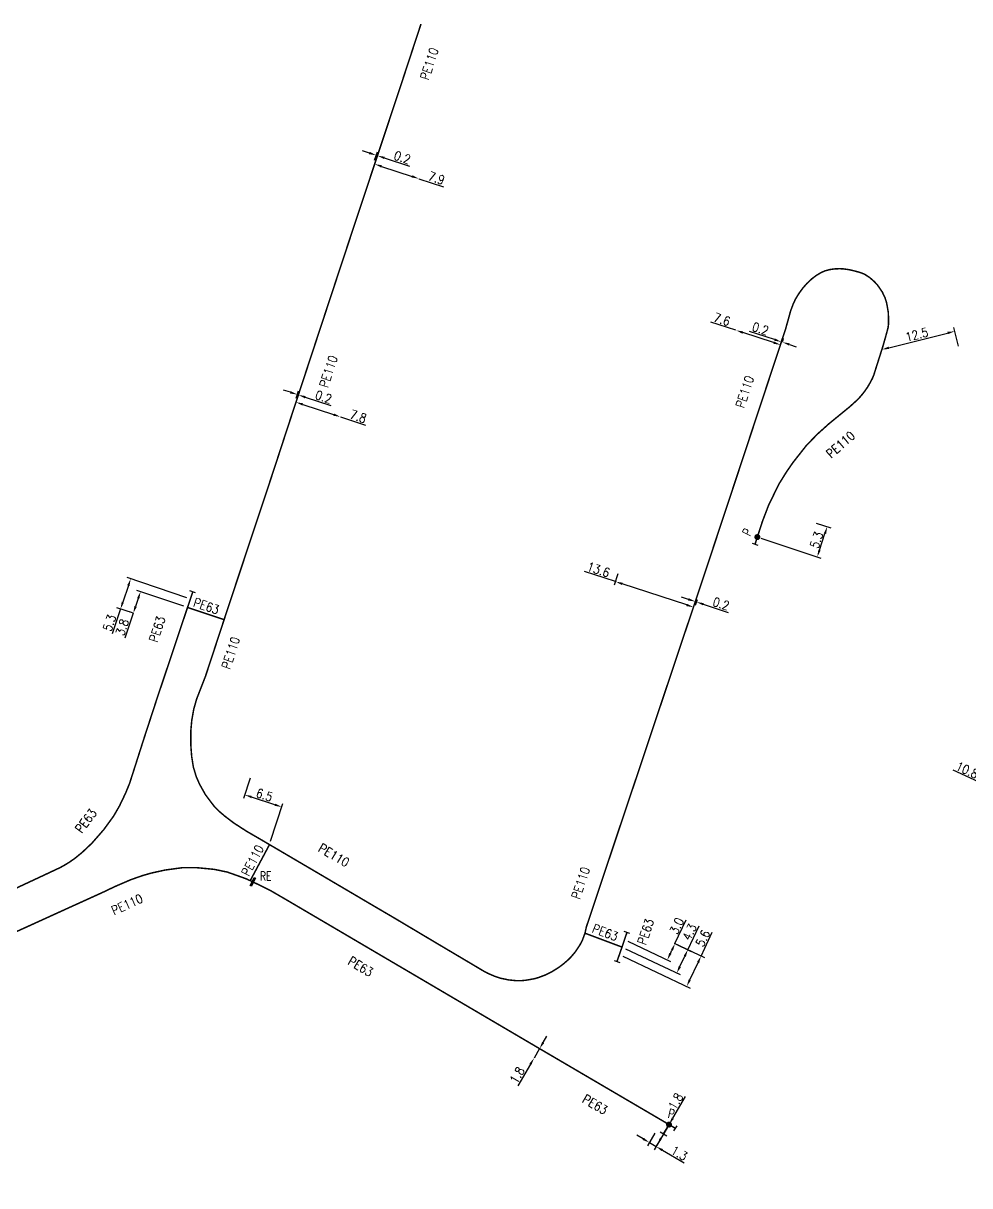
# Model space of a CAD drawing. Header units: millimetres. Extents: x 127511 to 128011, y 140859 to 142000.
# Drawn here: x 127682.6 to 127840.3, y 141806.6 to 142000.1 of the extents above; entities that cross this region are included whole.
import ezdxf
from ezdxf.enums import TextEntityAlignment as Align

# ---------------------------------------------------------------- set-up
doc = ezdxf.new("R2010")
doc.units = ezdxf.units.MM
doc.header["$PDMODE"] = 34
doc.linetypes.add('L_25_PE', pattern=[2000, 1000, 1000])
doc.layers.get('0').update_dxf_attribs({"linetype": 'CONTINUOUS'})
doc.layers.get('Defpoints').update_dxf_attribs({"linetype": 'CONTINUOUS'})
for name, color, linetype in [('L_150', 1, 'CONTINUOUS'), ('L_300', 7, 'CONTINUOUS'), ('L_340', 7, 'CONTINUOUS')]:
    doc.layers.add(name, color=color, linetype=linetype)
doc.styles.add('G_ROMANS', font='ROMANS.SHX', dxfattribs={"width": 0.75})
doc.styles.get("Standard").update_dxf_attribs({"font": 'romans.shx', "width": 0.85})
doc.dimstyles.get("Standard").update_dxf_attribs({"dimtxt": 1.5, "dimasz": 1.2, "dimexe": 0.625, "dimexo": 0.625, "dimgap": 0.25, "dimtad": 1, "dimdec": 1, "dimzin": 0, "dimdsep": 46, "dimtxsty": 'Standard', "dimcen": -0.5, "dimadec": 0, "dimazin": 0, "dimtfac": 1, "dimtdec": 1, "dimtmove": 0, "dimatfit": 3, "dimfxl": 0, "dimtolj": 1, "dimtzin": 0, "dimarcsym": 0})

# ---------------------------------------------------------------- blocks, each defined once
blk = doc.blocks.new('*D50')
at = {"layer": 'Defpoints', "color": 0, "linetype": 'Continuous', "transparency": 16777216}
for p in [(127842.45, 141873.5), (127842.45, 141873.5), (127852.27, 141869.01)]:
    blk.add_point(p, dxfattribs=at)
at = {"layer": 'L_300', "color": 0, "linetype": 'Continuous', "lineweight": -2, "transparency": 16777216}
for p, q in [((127842.45, 141873.5), (127837.53, 141875.75)), ((127851.18, 141869.51), (127843.54, 141873.01))]:
    blk.add_line(p, q, dxfattribs=at)
at = {"layer": 'L_300', "color": 0, "linetype": 'Continuous', "transparency": 16777216}
for points in [[(127843.62, 141873.19), (127843.46, 141872.82), (127842.45, 141873.5)], [(127851.26, 141869.69), (127851.09, 141869.33), (127852.27, 141869.01)]]:
    blk.add_solid(points, dxfattribs=at)
at = {"layer": 'L_300', "color": 0, "linetype": 'Continuous', "transparency": 16777216, "insert": (127839.86, 141875.79), "char_height": 1.5, "attachment_point": 5, "rotation": 335.4073}
blk.add_mtext('\\A1;10.8', dxfattribs=at)
blk = doc.blocks.new('*D52')
at = {"layer": 'Defpoints', "color": 0, "linetype": 'Continuous', "transparency": 16777216}
for p in [(127741.17, 141976.67), (127748.54, 141974.25), (127748.54, 141974.25)]:
    blk.add_point(p, dxfattribs=at)
at = {"layer": 'L_150', "color": 0, "linetype": 'Continuous', "lineweight": -2, "transparency": 16777216}
for p, q in [((127742.31, 141976.3), (127747.4, 141974.63)), ((127748.54, 141974.25), (127752.64, 141972.91))]:
    blk.add_line(p, q, dxfattribs=at)
at = {"layer": 'L_150', "color": 0, "linetype": 'Continuous', "transparency": 16777216}
for points in [[(127742.37, 141976.49), (127742.25, 141976.11), (127741.17, 141976.67)], [(127747.47, 141974.82), (127747.34, 141974.44), (127748.54, 141974.25)]]:
    blk.add_solid(points, dxfattribs=at)
at = {"layer": 'L_150', "color": 0, "linetype": 'Continuous', "transparency": 16777216, "insert": (127751.47, 141974.34), "char_height": 1.5, "attachment_point": 5, "rotation": 341.8486}
blk.add_mtext('\\A1;7.9', dxfattribs=at)
blk = doc.blocks.new('*D53')
at = {"layer": 'Defpoints', "color": 0, "linetype": 'Continuous', "transparency": 16777216}
for p in [(127741.44, 141978.14), (127740.98, 141976.73), (127741.17, 141976.67)]:
    blk.add_point(p, dxfattribs=at)
at = {"layer": 'L_150', "color": 0, "linetype": 'Continuous', "lineweight": -2, "transparency": 16777216}
for p, q in [((127740.3, 141978.52), (127739.16, 141978.89)), ((127741.17, 141977.33), (127741.64, 141978.74)), ((127741.36, 141977.26), (127741.83, 141978.68)), ((127741.44, 141978.14), (127741.63, 141978.08)), ((127742.77, 141977.71), (127746.97, 141976.33))]:
    blk.add_line(p, q, dxfattribs=at)
at = {"layer": 'L_150', "color": 0, "linetype": 'Continuous', "transparency": 16777216}
for points in [[(127740.36, 141978.71), (127740.24, 141978.33), (127741.44, 141978.14)], [(127742.84, 141977.9), (127742.71, 141977.52), (127741.63, 141978.08)]]:
    blk.add_solid(points, dxfattribs=at)
at = {"layer": 'L_150', "color": 0, "linetype": 'Continuous', "transparency": 16777216, "insert": (127745.78, 141977.77), "char_height": 1.5, "attachment_point": 5, "rotation": 341.8486}
blk.add_mtext('\\A1;0.2', dxfattribs=at)
blk = doc.blocks.new('*D54')
at = {"layer": 'Defpoints', "color": 0, "linetype": 'Continuous', "transparency": 16777216}
for p in [(127728.07, 141937.04), (127735.48, 141934.59), (127735.48, 141934.59)]:
    blk.add_point(p, dxfattribs=at)
at = {"layer": 'L_150', "color": 0, "linetype": 'Continuous', "lineweight": -2, "transparency": 16777216}
for p, q in [((127729.21, 141936.66), (127734.34, 141934.97)), ((127735.48, 141934.59), (127739.63, 141933.22))]:
    blk.add_line(p, q, dxfattribs=at)
at = {"layer": 'L_150', "color": 0, "linetype": 'Continuous', "transparency": 16777216}
for points in [[(127729.27, 141936.85), (127729.15, 141936.47), (127728.07, 141937.04)], [(127734.4, 141935.16), (127734.28, 141934.78), (127735.48, 141934.59)]]:
    blk.add_solid(points, dxfattribs=at)
at = {"layer": 'L_150', "color": 0, "linetype": 'Continuous', "transparency": 16777216, "insert": (127738.44, 141934.67), "char_height": 1.5, "attachment_point": 5, "rotation": 341.7176}
blk.add_mtext('\\A1;7.8', dxfattribs=at)
blk = doc.blocks.new('*D55')
at = {"layer": 'Defpoints', "color": 0, "linetype": 'Continuous', "transparency": 16777216}
for p in [(127727.88, 141937.1), (127728.07, 141937.04), (127728.28, 141938.31)]:
    blk.add_point(p, dxfattribs=at)
at = {"layer": 'L_150', "color": 0, "linetype": 'Continuous', "lineweight": -2, "transparency": 16777216}
for p, q in [((127727.14, 141938.68), (127726, 141939.06)), ((127728.08, 141937.7), (127728.47, 141938.9)), ((127728.27, 141937.63), (127728.66, 141938.84)), ((127728.28, 141938.31), (127728.47, 141938.24)), ((127729.61, 141937.87), (127733.86, 141936.46))]:
    blk.add_line(p, q, dxfattribs=at)
at = {"layer": 'L_150', "color": 0, "linetype": 'Continuous', "transparency": 16777216}
for points in [[(127727.2, 141938.87), (127727.07, 141938.49), (127728.28, 141938.31)], [(127729.67, 141938.06), (127729.54, 141937.68), (127728.47, 141938.24)]]:
    blk.add_solid(points, dxfattribs=at)
at = {"layer": 'L_150', "color": 0, "linetype": 'Continuous', "transparency": 16777216, "insert": (127732.67, 141937.91), "char_height": 1.5, "attachment_point": 5, "rotation": 341.7176}
blk.add_mtext('\\A1;0.2', dxfattribs=at)
blk = doc.blocks.new('*D56')
at = {"layer": 'Defpoints', "color": 0, "linetype": 'Continuous', "transparency": 16777216}
for p in [(127720.63, 141875.03), (127719.53, 141871.67), (127723.66, 141863.38)]:
    blk.add_point(p, dxfattribs=at)
at = {"layer": 'L_150', "color": 0, "linetype": 'Continuous', "lineweight": -2, "transparency": 16777216}
for p, q in [((127720.44, 141874.44), (127719.34, 141871.08)), ((127724.57, 141870.02), (127720.67, 141871.3)), ((127723.85, 141863.98), (127725.9, 141870.24))]:
    blk.add_line(p, q, dxfattribs=at)
at = {"layer": 'L_150', "color": 0, "linetype": 'Continuous', "transparency": 16777216}
for points in [[(127720.73, 141871.49), (127720.61, 141871.11), (127719.53, 141871.67)], [(127724.63, 141870.21), (127724.51, 141869.83), (127725.71, 141869.65)]]:
    blk.add_solid(points, dxfattribs=at)
at = {"layer": 'L_150', "color": 0, "linetype": 'Continuous', "transparency": 16777216, "insert": (127722.81, 141871.65), "char_height": 1.5, "attachment_point": 5, "rotation": 341.8949}
blk.add_mtext('\\A1;6.5', dxfattribs=at)
blk = doc.blocks.new('*D57')
at = {"layer": 'Defpoints', "color": 0, "linetype": 'Continuous', "transparency": 16777216}
for p in [(127781.89, 141909.03), (127781.28, 141907.17), (127794.89, 141904.76)]:
    blk.add_point(p, dxfattribs=at)
at = {"layer": 'L_150', "color": 0, "linetype": 'Continuous', "lineweight": -2, "transparency": 16777216}
for p, q in [((127781.28, 141907.17), (127776.13, 141908.86)), ((127781.7, 141908.44), (127781.09, 141906.57)), ((127793.14, 141903.28), (127782.42, 141906.79)), ((127794.69, 141904.17), (127794.08, 141902.31))]:
    blk.add_line(p, q, dxfattribs=at)
at = {"layer": 'L_150', "color": 0, "linetype": 'Continuous', "transparency": 16777216}
for points in [[(127782.48, 141906.98), (127782.36, 141906.6), (127781.28, 141907.17)], [(127793.2, 141903.47), (127793.07, 141903.09), (127794.28, 141902.9)]]:
    blk.add_solid(points, dxfattribs=at)
at = {"layer": 'L_150', "color": 0, "linetype": 'Continuous', "transparency": 16777216, "insert": (127778.44, 141909.15), "char_height": 1.5, "attachment_point": 5, "rotation": 341.8263}
blk.add_mtext('\\A1;13.6', dxfattribs=at)
blk = doc.blocks.new('*D58')
at = {"layer": 'Defpoints', "color": 0, "linetype": 'Continuous', "transparency": 16777216}
for p in [(127794.77, 141903.77), (127794.89, 141904.76), (127795.08, 141904.7)]:
    blk.add_point(p, dxfattribs=at)
at = {"layer": 'L_150', "color": 0, "linetype": 'Continuous', "lineweight": -2, "transparency": 16777216}
for p, q in [((127793.44, 141904.21), (127792.3, 141904.59)), ((127794.69, 141904.17), (127794.39, 141903.24)), ((127794.88, 141904.11), (127794.58, 141903.18)), ((127794.58, 141903.84), (127794.77, 141903.77)), ((127795.91, 141903.4), (127800.07, 141902.04))]:
    blk.add_line(p, q, dxfattribs=at)
at = {"layer": 'L_150', "color": 0, "linetype": 'Continuous', "transparency": 16777216}
for points in [[(127793.51, 141904.4), (127793.38, 141904.02), (127794.58, 141903.84)], [(127795.98, 141903.59), (127795.85, 141903.21), (127794.77, 141903.77)]]:
    blk.add_solid(points, dxfattribs=at)
at = {"layer": 'L_150', "color": 0, "linetype": 'Continuous', "transparency": 16777216, "insert": (127798.87, 141903.48), "char_height": 1.5, "attachment_point": 5, "rotation": 341.8263}
blk.add_mtext('\\A1;0.2', dxfattribs=at)
blk = doc.blocks.new('*D59')
at = {"layer": 'Defpoints', "color": 0, "linetype": 'Continuous', "transparency": 16777216}
for p in [(127801.35, 141949), (127801.35, 141949), (127808.75, 141946.59)]:
    blk.add_point(p, dxfattribs=at)
at = {"layer": 'L_150', "color": 0, "linetype": 'Continuous', "lineweight": -2, "transparency": 16777216}
for p, q in [((127801.35, 141949), (127797.19, 141950.35)), ((127807.61, 141946.96), (127802.49, 141948.63))]:
    blk.add_line(p, q, dxfattribs=at)
at = {"layer": 'L_150', "color": 0, "linetype": 'Continuous', "transparency": 16777216}
for points in [[(127802.55, 141948.82), (127802.43, 141948.44), (127801.35, 141949)], [(127807.67, 141947.15), (127807.54, 141946.77), (127808.75, 141946.59)]]:
    blk.add_solid(points, dxfattribs=at)
at = {"layer": 'L_150', "color": 0, "linetype": 'Continuous', "transparency": 16777216, "insert": (127799.01, 141950.81), "char_height": 1.5, "attachment_point": 5, "rotation": 341.984}
blk.add_mtext('\\A1;7.6', dxfattribs=at)
blk = doc.blocks.new('*D60')
at = {"layer": 'Defpoints', "color": 0, "linetype": 'Continuous', "transparency": 16777216}
for p in [(127808.75, 141946.59), (127808.94, 141946.53), (127809.1, 141947.02)]:
    blk.add_point(p, dxfattribs=at)
at = {"layer": 'L_150', "color": 0, "linetype": 'Continuous', "lineweight": -2, "transparency": 16777216}
for p, q in [((127807.77, 141947.46), (127803.61, 141948.81)), ((127809.1, 141947.02), (127808.91, 141947.08)), ((127808.94, 141947.19), (127809.1, 141947.68)), ((127809.13, 141947.12), (127809.29, 141947.62)), ((127810.24, 141946.65), (127811.38, 141946.28))]:
    blk.add_line(p, q, dxfattribs=at)
at = {"layer": 'L_150', "color": 0, "linetype": 'Continuous', "transparency": 16777216}
for points in [[(127807.83, 141947.65), (127807.7, 141947.27), (127808.91, 141947.08)], [(127810.3, 141946.84), (127810.18, 141946.46), (127809.1, 141947.02)]]:
    blk.add_solid(points, dxfattribs=at)
at = {"layer": 'L_150', "color": 0, "linetype": 'Continuous', "transparency": 16777216, "insert": (127805.43, 141949.27), "char_height": 1.5, "attachment_point": 5, "rotation": 341.984}
blk.add_mtext('\\A1;0.2', dxfattribs=at)
blk = doc.blocks.new('*D61')
at = {"layer": 'Defpoints', "color": 0, "linetype": 'Continuous', "transparency": 16777216}
for p in [(127837.77, 141948.84), (127825.64, 141945.8), (127838.54, 141945.77)]:
    blk.add_point(p, dxfattribs=at)
at = {"layer": 'L_150', "color": 0, "linetype": 'Continuous', "lineweight": -2, "transparency": 16777216}
for p, q in [((127826.81, 141946.09), (127836.6, 141948.55)), ((127838.39, 141946.38), (127837.61, 141949.45))]:
    blk.add_line(p, q, dxfattribs=at)
at = {"layer": 'L_150', "color": 0, "linetype": 'Continuous', "transparency": 16777216}
for points in [[(127836.55, 141948.75), (127836.65, 141948.36), (127837.77, 141948.84)], [(127826.76, 141946.29), (127826.86, 141945.9), (127825.64, 141945.8)]]:
    blk.add_solid(points, dxfattribs=at)
at = {"layer": 'L_150', "color": 0, "linetype": 'Continuous', "transparency": 16777216, "insert": (127831.46, 141948.29), "char_height": 1.5, "attachment_point": 5, "rotation": 14.0942}
blk.add_mtext('\\A1;12.5', dxfattribs=at)
blk = doc.blocks.new('*D62')
at = {"layer": 'Defpoints', "color": 0, "linetype": 'Continuous', "transparency": 16777216}
for p in [(127814.09, 141917.12), (127816.55, 141916.3), (127804.91, 141914.58)]:
    blk.add_point(p, dxfattribs=at)
at = {"layer": 'L_340', "color": 0, "linetype": 'Continuous', "lineweight": -2, "transparency": 16777216}
for p, q in [((127814.68, 141916.92), (127817.14, 141916.1)), ((127805.5, 141914.39), (127815.47, 141911.07)), ((127815.26, 141912.41), (127816.17, 141915.16))]:
    blk.add_line(p, q, dxfattribs=at)
at = {"layer": 'L_340', "color": 0, "linetype": 'Continuous', "transparency": 16777216}
for points in [[(127815.98, 141915.23), (127816.36, 141915.1), (127816.55, 141916.3)], [(127815.07, 141912.47), (127815.45, 141912.35), (127814.88, 141911.27)]]:
    blk.add_solid(points, dxfattribs=at)
at = {"layer": 'L_340', "color": 0, "linetype": 'Continuous', "transparency": 16777216, "insert": (127814.77, 141914.1), "char_height": 1.5, "attachment_point": 5, "rotation": 71.6236}
blk.add_mtext('\\A1;5.3', dxfattribs=at)
blk = doc.blocks.new('L_340_07')
at = {"color": 0, "linetype": 'Continuous', "const_width": 0.25, "flags": 128}
blk.add_lwpolyline([(0, 0), (1.25, 0)], dxfattribs=at)
at = {"color": 0, "linetype": 'Continuous', "flags": 128}
blk.add_lwpolyline([(1.25, -0.5), (1.25, 0.5)], dxfattribs=at)
at = {"color": 0, "linetype": 'Continuous', "width": 0.75, "flags": 3}
for tag, p in [('DEF_LEG', (0.72, -3.47)), ('DEF_COUP', (0.72, -5.97)), ('DEF_TYPE', (0.72, -8.47))]:
    blk.add_attdef(tag, text='', height=1.2, dxfattribs=at).set_placement(p, align=Align.MIDDLE)
blk = doc.blocks.new('L_300_12')
at = {"color": 0, "linetype": 'Continuous', "const_width": 0.497, "flags": 128}
blk.add_lwpolyline([(-0.25, 0, 1), (0.25, 0, 1)], format="xyb", close=True, dxfattribs=at)
at = {"color": 0, "linetype": 'Continuous', "style": 'G_ROMANS', "width": 0.75}
blk.add_text('P', height=1.5, dxfattribs=at).set_placement((0, 1.85), align=Align.MIDDLE)
at = {"color": 0, "linetype": 'Continuous', "width": 0.75, "flags": 3}
for tag, p in [('DEF_LEG', (0, -5)), ('DEF_COUP', (0, -7.5)), ('DEF_TYPE', (0, -10))]:
    blk.add_attdef(tag, text='', height=1.2, dxfattribs=at).set_placement(p, align=Align.MIDDLE)
blk = doc.blocks.new('*D63')
at = {"layer": 'Defpoints', "color": 0, "linetype": 'Continuous', "transparency": 16777216}
for p in [(127782.79, 141847.56), (127790.48, 141847.23), (127791.19, 141846.89)]:
    blk.add_point(p, dxfattribs=at)
at = {"layer": 'L_340', "color": 0, "linetype": 'Continuous', "lineweight": -2, "transparency": 16777216}
for p, q in [((127791.19, 141846.89), (127793.07, 141850.84)), ((127783.36, 141847.29), (127790.47, 141843.91)), ((127790.42, 141845.27), (127790.68, 141845.81)), ((127791.05, 141846.96), (127791.76, 141846.63))]:
    blk.add_line(p, q, dxfattribs=at)
at = {"layer": 'L_340', "color": 0, "linetype": 'Continuous', "transparency": 16777216}
for points in [[(127790.5, 141845.89), (127790.86, 141845.72), (127791.19, 141846.89)], [(127790.24, 141845.35), (127790.6, 141845.18), (127789.91, 141844.18)]]:
    blk.add_solid(points, dxfattribs=at)
at = {"layer": 'L_340', "color": 0, "linetype": 'Continuous', "transparency": 16777216, "insert": (127791.48, 141849.84), "char_height": 1.5, "attachment_point": 5, "rotation": 64.6278}
blk.add_mtext('\\A1;3.0', dxfattribs=at)
blk = doc.blocks.new('*D64')
at = {"layer": 'Defpoints', "color": 0, "linetype": 'Continuous', "transparency": 16777216}
for p in [(127782.37, 141846.32), (127790.48, 141847.23), (127793.33, 141845.88)]:
    blk.add_point(p, dxfattribs=at)
at = {"layer": 'L_150', "color": 0, "linetype": 'Continuous', "lineweight": -2, "transparency": 16777216}
for p, q in [((127793.33, 141845.88), (127795.21, 141849.83)), ((127782.94, 141846.05), (127792.06, 141841.73)), ((127791.05, 141846.96), (127793.9, 141845.61)), ((127792.01, 141843.08), (127792.82, 141844.79))]:
    blk.add_line(p, q, dxfattribs=at)
at = {"layer": 'L_150', "color": 0, "linetype": 'Continuous', "transparency": 16777216}
for points in [[(127792.64, 141844.88), (127793, 141844.71), (127793.33, 141845.88)], [(127791.82, 141843.16), (127792.19, 141842.99), (127791.49, 141841.99)]]:
    blk.add_solid(points, dxfattribs=at)
at = {"layer": 'L_150', "color": 0, "linetype": 'Continuous', "transparency": 16777216, "insert": (127793.62, 141848.82), "char_height": 1.5, "attachment_point": 5, "rotation": 64.6278}
blk.add_mtext('\\A1;4.3', dxfattribs=at)
blk = doc.blocks.new('*D65')
at = {"layer": 'Defpoints', "color": 0, "linetype": 'Continuous', "transparency": 16777216}
for p in [(127790.48, 141847.23), (127781.94, 141845.09), (127795.54, 141844.83)]:
    blk.add_point(p, dxfattribs=at)
at = {"layer": 'L_340', "color": 0, "linetype": 'Continuous', "lineweight": -2, "transparency": 16777216}
for p, q in [((127795.54, 141844.83), (127797.41, 141848.78)), ((127791.05, 141846.96), (127796.11, 141844.56)), ((127782.5, 141844.82), (127793.71, 141839.5)), ((127793.66, 141840.86), (127795.03, 141843.75))]:
    blk.add_line(p, q, dxfattribs=at)
at = {"layer": 'L_340', "color": 0, "linetype": 'Continuous', "transparency": 16777216}
for points in [[(127794.85, 141843.83), (127795.21, 141843.66), (127795.54, 141844.83)], [(127793.48, 141840.94), (127793.84, 141840.77), (127793.14, 141839.77)]]:
    blk.add_solid(points, dxfattribs=at)
at = {"layer": 'L_340', "color": 0, "linetype": 'Continuous', "transparency": 16777216, "insert": (127795.83, 141847.78), "char_height": 1.5, "attachment_point": 5, "rotation": 64.6278}
blk.add_mtext('\\A1;5.6', dxfattribs=at)
blk = doc.blocks.new('L_340_21')
at = {"linetype": 'Continuous'}
blk.add_hatch(color=0, dxfattribs=at).paths.add_polyline_path([(0.125, 0.75), (-0.125, 0.75), (-0.125, -0.75), (0.125, -0.75)])
at = {"color": 0, "linetype": 'Continuous'}
blk.add_lwpolyline([(-0.125, 0.75), (0.125, 0.75), (0.125, -0.75), (-0.125, -0.75)], close=True, dxfattribs=at)
at = {"color": 0, "linetype": 'Continuous', "width": 0.75}
for tag, height, flags, p in [('RE', 1.5, 8, (0, 3)), ('DEF_LEG', 1.2, 3, (0, -5)), ('DEF_COUP', 1.2, 3, (0, -7.5)), ('DEF_TYPE', 1.2, 3, (0, -10))]:
    blk.add_attdef(tag, text='', height=height, dxfattribs=dict(at, flags=flags)).set_placement(p, align=Align.MIDDLE)
blk = doc.blocks.new('*D68')
at = {"layer": 'Defpoints', "color": 0, "linetype": 'Continuous', "transparency": 16777216}
for p in [(127700.97, 141901.89), (127701.41, 141901.75), (127710.01, 141902.87)]:
    blk.add_point(p, dxfattribs=at)
at = {"layer": 'L_150', "color": 0, "linetype": 'Continuous', "lineweight": -2, "transparency": 16777216}
for p, q in [((127709.42, 141903.07), (127701.59, 141905.7)), ((127701.8, 141904.36), (127701.36, 141903.03)), ((127700.97, 141901.89), (127699.58, 141897.75)), ((127700.82, 141901.95), (127700.38, 141902.09))]:
    blk.add_line(p, q, dxfattribs=at)
at = {"layer": 'L_150', "color": 0, "linetype": 'Continuous', "transparency": 16777216}
for points in [[(127701.61, 141904.42), (127701.99, 141904.3), (127702.18, 141905.5)], [(127701.17, 141903.1), (127701.55, 141902.97), (127700.97, 141901.89)]]:
    blk.add_solid(points, dxfattribs=at)
at = {"layer": 'L_150', "color": 0, "linetype": 'Continuous', "transparency": 16777216, "insert": (127699.14, 141899.57), "char_height": 1.5, "attachment_point": 5, "rotation": 71.4408}
blk.add_mtext('\\A1;3.8', dxfattribs=at)
blk = doc.blocks.new('*D69')
at = {"layer": 'Defpoints', "color": 0, "linetype": 'Continuous', "transparency": 16777216}
for p in [(127710.49, 141904.29), (127698.85, 141902.61), (127701.41, 141901.75)]:
    blk.add_point(p, dxfattribs=at)
at = {"layer": 'L_340', "color": 0, "linetype": 'Continuous', "lineweight": -2, "transparency": 16777216}
for p, q in [((127709.9, 141904.49), (127699.95, 141907.83)), ((127700.16, 141906.5), (127699.23, 141903.75)), ((127698.85, 141902.61), (127697.46, 141898.46)), ((127700.82, 141901.95), (127698.26, 141902.81))]:
    blk.add_line(p, q, dxfattribs=at)
at = {"layer": 'L_340', "color": 0, "linetype": 'Continuous', "transparency": 16777216}
for points in [[(127699.97, 141906.56), (127700.35, 141906.43), (127700.54, 141907.63)], [(127699.04, 141903.81), (127699.42, 141903.68), (127698.85, 141902.61)]]:
    blk.add_solid(points, dxfattribs=at)
at = {"layer": 'L_340', "color": 0, "linetype": 'Continuous', "transparency": 16777216, "insert": (127697.02, 141900.29), "char_height": 1.5, "attachment_point": 5, "rotation": 71.4408}
blk.add_mtext('\\A1;5.3', dxfattribs=at)
blk = doc.blocks.new('*D175')
at = {"layer": 'Defpoints', "color": 0, "linetype": 'Continuous', "transparency": 16777216}
for p in [(127768.64, 141829.41), (127767.73, 141827.85), (127767.73, 141827.85)]:
    blk.add_point(p, dxfattribs=at)
at = {"layer": 'L_150', "color": 0, "linetype": 'Continuous', "lineweight": -2, "transparency": 16777216}
for p, q in [((127769.24, 141830.44), (127769.85, 141831.48)), ((127768.64, 141829.41), (127767.73, 141827.85)), ((127767.12, 141826.82), (127765, 141823.2))]:
    blk.add_line(p, q, dxfattribs=at)
at = {"layer": 'L_150', "color": 0, "linetype": 'Continuous', "transparency": 16777216}
for points in [[(127769.07, 141830.54), (127769.41, 141830.34), (127768.64, 141829.41)], [(127766.95, 141826.92), (127767.29, 141826.72), (127767.73, 141827.85)]]:
    blk.add_solid(points, dxfattribs=at)
at = {"layer": 'L_150', "color": 0, "linetype": 'Continuous', "transparency": 16777216, "insert": (127764.9, 141825), "char_height": 1.5, "attachment_point": 5, "rotation": 59.6537}
blk.add_mtext('\\A1;1.8', dxfattribs=at)
blk = doc.blocks.new('*D176')
at = {"layer": 'Defpoints', "color": 0, "linetype": 'Continuous', "transparency": 16777216}
for p in [(127790.2, 141816.77), (127788.17, 141815.88), (127786.93, 141813.78)]:
    blk.add_point(p, dxfattribs=at)
at = {"layer": 'L_300', "color": 0, "linetype": 'Continuous', "lineweight": -2, "transparency": 16777216}
for p, q in [((127785.9, 141814.38), (127784.86, 141814.99)), ((127787.85, 141815.34), (127786.61, 141813.24)), ((127789.89, 141816.24), (127787.73, 141812.58)), ((127786.93, 141813.78), (127788.05, 141813.12)), ((127789.09, 141812.51), (127792.7, 141810.38))]:
    blk.add_line(p, q, dxfattribs=at)
at = {"layer": 'L_300', "color": 0, "linetype": 'Continuous', "transparency": 16777216}
for points in [[(127786, 141814.56), (127785.79, 141814.21), (127786.93, 141813.78)], [(127789.19, 141812.68), (127788.98, 141812.34), (127788.05, 141813.12)]]:
    blk.add_solid(points, dxfattribs=at)
at = {"layer": 'L_300', "color": 0, "linetype": 'Continuous', "transparency": 16777216, "insert": (127791.91, 141812), "char_height": 1.5, "attachment_point": 5, "rotation": 329.5369}
blk.add_mtext('\\A1;1.3', dxfattribs=at)
blk = doc.blocks.new('*D177')
at = {"layer": 'Defpoints', "color": 0, "linetype": 'Continuous', "transparency": 16777216}
for p in [(127790.2, 141816.77), (127788.17, 141815.88), (127789.29, 141815.22)]:
    blk.add_point(p, dxfattribs=at)
at = {"layer": 'L_300', "color": 0, "linetype": 'Continuous', "lineweight": -2, "transparency": 16777216}
for p, q in [((127790.81, 141817.81), (127792.93, 141821.42)), ((127789.29, 141815.22), (127790.2, 141816.77)), ((127788.71, 141815.57), (127789.83, 141814.91)), ((127788.68, 141814.19), (127788.07, 141813.15))]:
    blk.add_line(p, q, dxfattribs=at)
at = {"layer": 'L_300', "color": 0, "linetype": 'Continuous', "transparency": 16777216}
for points in [[(127790.64, 141817.91), (127790.98, 141817.71), (127790.2, 141816.77)], [(127788.51, 141814.29), (127788.85, 141814.09), (127789.29, 141815.22)]]:
    blk.add_solid(points, dxfattribs=at)
at = {"layer": 'L_300', "color": 0, "linetype": 'Continuous', "transparency": 16777216, "insert": (127791.31, 141820.64), "char_height": 1.5, "attachment_point": 5, "rotation": 59.5369}
blk.add_mtext('\\A1;1.8', dxfattribs=at)

msp = doc.modelspace()

# ---------------------------------------------------------------- linework, layer by layer
at = {"layer": 'L_150', "linetype": 'L_25_PE', "const_width": 0.25, "flags": 128}
for points in [[(127804.91, 141914.58), (127805.74, 141917.15), (127806.79, 141919.9), (127808.5, 141923.4), (127809.73, 141925.38), (127810.84, 141926.99), (127813.07, 141929.82), (127814.91, 141931.72), (127816.86, 141933.47), (127818.32, 141934.66), (127820.36, 141936.33), (127821.7, 141937.55), (127822.46, 141938.43), (127822.77, 141938.84), (127823.28, 141939.57), (127823.79, 141940.45), (127824.08, 141941.02), (127824.32, 141941.61), (127824.85, 141943.3), (127825.4, 141945.02), (127825.84, 141946.41), (127826.28, 141947.96), (127826.68, 141949.44), (127826.76, 141950.1), (127826.73, 141951.92), (127826.44, 141953.57), (127826.17, 141954.44), (127825.71, 141955.39), (127824.92, 141956.54), (127824.4, 141957.1), (127823.64, 141957.77), (127822.75, 141958.35), (127822.23, 141958.56), (127821.71, 141958.72), (127821.23, 141958.85), (127820.25, 141959.09), (127819.25, 141959.23), (127818.61, 141959.26), (127817.81, 141959.23), (127817.01, 141959.12), (127816.23, 141958.92), (127815.59, 141958.65), (127814.7, 141958.12), (127813.99, 141957.58), (127813.16, 141956.8), (127812.49, 141956.04), (127811.81, 141955.1), (127811.26, 141954.19), (127810.92, 141953.48), (127810.46, 141952.27), (127810.25, 141951.5), (127810.25, 141951.5), (127809.6, 141949.18), (127808.75, 141946.59), (127806.5, 141939.79), (127803.35, 141930.28), (127801.71, 141925.32), (127799.56, 141918.85), (127796.06, 141908.28), (127794.89, 141904.76), (127792.83, 141898.64), (127789.45, 141888.55), (127786.79, 141880.6), (127785.17, 141875.75), (127783.37, 141870.4), (127781.68, 141865.36), (127779.85, 141859.88), (127777.84, 141853.88), (127776.71, 141850.5), (127776.45, 141849.74), (127776.2, 141848.63), (127775.8, 141847.54), (127775.37, 141846.69), (127774.61, 141845.54), (127773.88, 141844.68), (127773.45, 141844.24), (127772.59, 141843.5), (127772.09, 141843.12), (127771.68, 141842.83), (127770.61, 141842.17), (127769.61, 141841.68), (127768.44, 141841.24), (127767.72, 141841.04), (127766.36, 141840.8), (127765.75, 141840.74), (127764.63, 141840.74), (127763.51, 141840.85), (127762.17, 141841.13), (127761.24, 141841.43), (127760, 141841.96), (127759.24, 141842.37), (127757.97, 141843.13), (127751.79, 141846.79), (127744.4, 141851.19), (127740.92, 141853.23), (127731.39, 141858.84), (127723.66, 141863.38), (127722.3, 141864.18), (127719.83, 141865.61), (127717.7, 141866.99), (127716.24, 141868.1), (127715.22, 141868.97), (127714.46, 141869.74), (127713.01, 141871.66), (127712.02, 141873.42), (127711.46, 141874.7), (127710.98, 141876.28), (127710.7, 141878.05), (127710.55, 141880.03), (127710.56, 141882.39), (127710.72, 141884.11), (127711.05, 141885.96), (127711.53, 141887.63), (127712.07, 141889.02), (127713.01, 141891.44), (127716.1, 141900.83), (127717.6, 141905.37), (127719.97, 141912.5), (127723.14, 141922.02), (127724.91, 141927.4), (127726.2, 141931.35), (127728.07, 141937.04), (127729.81, 141942.33), (127732.1, 141949.28), (127735.23, 141958.77), (127737.5, 141965.63), (127740.5, 141974.66), (127741.17, 141976.67), (127743.64, 141984.09), (127745.18, 141988.72), (127748.46, 141998.69), (127748.89, 142000)], [(127710.49, 141904.29), (127710.49, 141904.29), (127710.01, 141902.87), (127707.11, 141894.22), (127704.89, 141887.59), (127702.63, 141880.67), (127701.3, 141876.5), (127700.36, 141873.58), (127699.7, 141871.96), (127698.68, 141869.83), (127697.7, 141868.13), (127696.08, 141865.9), (127694.08, 141863.61), (127692.47, 141862.09), (127691.23, 141861.08), (127690.3, 141860.43), (127689.44, 141859.91), (127688.78, 141859.55), (127686.12, 141858.3), (127679.84, 141855.37), (127674.58, 141852.92), (127674.58, 141852.92)], [(127710.01, 141902.87), (127716.1, 141900.83)], [(127723.66, 141863.38), (127720.45, 141857.38)], [(127721, 141857.12), (127723.76, 141855.77), (127726.82, 141853.99), (127768.64, 141829.41), (127790.2, 141816.77)], [(127782.37, 141846.32), (127776.2, 141848.63)], [(127776.2, 141848.63), (127776.2, 141848.63)], [(127782.79, 141847.56), (127782.79, 141847.56), (127782.37, 141846.32), (127781.94, 141845.09)]]:
    msp.add_lwpolyline(points, dxfattribs=at)
msp.add_lwpolyline([(127734.42, 141710.45), (127734.09, 141710.23), (127724.3, 141703.65), (127708.29, 141692.93), (127691.33, 141681.69), (127678.76, 141673.27), (127668.59, 141666.5), (127664.44, 141663.75), (127659.14, 141660.23), (127658.57, 141659.85), (127657.71, 141659.31), (127656.94, 141658.89), (127655.92, 141658.4), (127654.98, 141658.01), (127654.15, 141657.72), (127652.5, 141657.26), (127651.55, 141657.07), (127650.59, 141656.94), (127649.86, 141656.87), (127649.44, 141656.85, -0.404887), (127634.01, 141669.65), (127633.47, 141675.02), (127633.14, 141678.29), (127632.89, 141680.61), (127631.84, 141690.1), (127630.06, 141705.5), (127628.75, 141717), (127627.48, 141728.28), (127626.24, 141739.37), (127625.31, 141747.86), (127624.8, 141752.53), (127624.29, 141757.09), (127623.76, 141761.93), (127623.57, 141764.77), (127623.42, 141767.04), (127623.32, 141768.49), (127623.32, 141770.14, 0.065589), (127623.3, 141770.27), (127621.99, 141775.21, -0.079095), (127621.98, 141775.36), (127622.53, 141785.29), (127623.23, 141796.62), (127623.67, 141804.31), (127623.89, 141808.97), (127624.33, 141811.98), (127624.93, 141814.47), (127625.44, 141816.09), (127626.14, 141817.85), (127627.3, 141819.97), (127628.76, 141821.86), (127629.41, 141822.61), (127631.37, 141824.69), (127633.1, 141826.22), (127634.68, 141827.33), (127637.56, 141828.75), (127642.35, 141830.96), (127649.69, 141834.36), (127662.52, 141840.25), (127670.55, 141843.94), (127683.2, 141849.66), (127689.7, 141852.62), (127695.93, 141855.45), (127697.9, 141856.39), (127700.59, 141857.55), (127702.54, 141858.23), (127703.93, 141858.63), (127706.29, 141859.15), (127709.19, 141859.54), (127711.64, 141859.53), (127714.45, 141859.26), (127716.63, 141858.81), (127719.69, 141857.72), (127720.45, 141857.38), (127720.78, 141857.23)], format="xyb", dxfattribs=at)

# ---------------------------------------------------------------- block references
at = {"layer": 'L_300'}
for p, rotation in [((127804.91, 141914.58), 63.87290801520226), ((127790.2, 141816.77), 347.7091446094315)]:
    msp.add_blockref('L_300_12', p, dxfattribs=dict(at, rotation=rotation))
at = {"layer": 'L_340'}
for p, rotation in [((127804.91, 141914.58), 252.1709650928895), ((127710.49, 141904.29), 71.47959539705813), ((127782.79, 141847.56), 71.39551932577102), ((127781.94, 141845.09), 250.4765419104409), ((127790.2, 141816.77), 329.6402971182543)]:
    msp.add_blockref('L_340_07', p, dxfattribs=dict(at, rotation=rotation))
ref = msp.add_blockref('L_340_21', (127720.89, 141857.17), dxfattribs=dict(at, rotation=333.3882587589465))
ref.add_attrib('RE', 'RE', dxfattribs={"layer": '0', "color": 0, "linetype": 'Continuous', "height": 1.5, "width": 0.75, "flags": 8}).set_placement((127723.02, 141858.13), align=Align.MIDDLE)

# ---------------------------------------------------------------- texts
at = {"layer": 'L_150', "linetype": 'Continuous', "width": 0.85}
for s, rotation, p in [('PE110', 71.7995, (127750.14, 141990.54)), ('PE110', 71.7808, (127733.34, 141939.32)), ('PE110', 71.6902, (127802.67, 141935.93)), ('PE110', 41.2922, (127817.2, 141927.61)), ('PE63', 341.4408, (127710.83, 141903.08)), ('PE63', 71.7887, (127704.99, 141896.93)), ('PE110', 71.7887, (127717.06, 141892.46)), ('PE63', 52.6195, (127692.36, 141865.14)), ('PE110', 61.8551, (127720.21, 141857.97)), ('PE110', 329.2893, (127731.66, 141862.36)), ('PE110', 71.4818, (127775.31, 141854.15)), ('PE110', 24.547, (127697.77, 141851.6)), ('PE63', 339.4622, (127777.26, 141848.82)), ('PE63', 71.0593, (127786.31, 141846.56)), ('PE63', 329.2893, (127736.58, 141843.55))]:
    msp.add_text(s, height=1.5, rotation=rotation, dxfattribs=at).set_placement(p)
msp.add_text('PE63', height=1.5, rotation=329.6562, dxfattribs=at).set_placement((127777.89, 141820.11), align=Align.MIDDLE)

# ---------------------------------------------------------------- dimensions: what is measured, and where the dimension line sits
at = {"layer": 'L_150', "linetype": 'Continuous'}
for base, p1, p2, angle, picture, middle in [((127741.44, 141978.14), (127741.17, 141976.67), (127740.98, 141976.73), 341.8486, '*D53', (127745.47, 141976.82)), ((127809.1, 141947.02), (127808.75, 141946.59), (127808.94, 141946.53), 161.984, '*D60', (127805.12, 141948.32)), ((127837.77, 141948.84), (127825.64, 141945.8), (127838.54, 141945.77), 194.0942, '*D61', (127831.7, 141947.32)), ((127728.28, 141938.31), (127728.07, 141937.04), (127727.88, 141937.1), 341.7176, '*D55', (127732.36, 141936.96)), ((127735.48, 141934.59), (127728.07, 141937.04), (127735.48, 141934.59), 161.7176, '*D54', (127738.12, 141933.72)), ((127700.97, 141901.89), (127710.01, 141902.87), (127701.41, 141901.75), 71.4408, '*D68', (127700.09, 141899.25)), ((127794.77, 141903.77), (127794.89, 141904.76), (127795.08, 141904.7), 161.8263, '*D58', (127798.56, 141902.53)), ((127719.53, 141871.67), (127723.66, 141863.38), (127720.63, 141875.03), 341.8949, '*D56', (127722.5, 141870.7)), ((127793.33, 141845.88), (127782.37, 141846.32), (127790.48, 141847.23), 244.6278, '*D64', (127794.53, 141848.4))]:
    dim = msp.add_linear_dim(base=base, p1=p1, p2=p2, angle=angle, dimstyle='Standard', dxfattribs=at)
    dim.commit()
    dim.dimension.update_dxf_attribs({"geometry": picture, "text_midpoint": middle, "dimtype": 160})
for base, p1, p2, angle, text, picture, middle in [((127748.54, 141974.25), (127741.17, 141976.67), (127748.54, 141974.25), 161.8486, '7.9', '*D52', (127751.16, 141973.39)), ((127801.35, 141949), (127808.75, 141946.59), (127801.35, 141949), 341.984, '7.6', '*D59', (127798.7, 141949.86)), ((127781.28, 141907.17), (127794.89, 141904.76), (127781.89, 141909.03), 341.8263, '13.6', '*D57', (127778.13, 141908.2)), ((127767.73, 141827.85), (127768.64, 141829.41), (127767.73, 141827.85), 59.6537, '1.8', '*D175', (127765.76, 141824.49))]:
    dim = msp.add_linear_dim(base=base, p1=p1, p2=p2, angle=angle, text=text, dimstyle='Standard', dxfattribs=at)
    dim.commit()
    dim.dimension.update_dxf_attribs({"geometry": picture, "text_midpoint": middle, "dimtype": 160})
at = {"layer": 'L_300', "linetype": 'Continuous'}
dim = msp.add_linear_dim(base=(127842.45, 141873.5), p1=(127852.27, 141869.01), p2=(127842.45, 141873.5), angle=335.4073, dimstyle='Standard', dxfattribs=at)
dim.commit()
dim.dimension.update_dxf_attribs({"geometry": '*D50', "text_midpoint": (127839.45, 141874.88), "dimtype": 160})
for base, angle, text, picture, middle in [((127789.29, 141815.22), 59.5369, '1.8', '*D177', (127792.18, 141820.13)), ((127786.93, 141813.78), 329.5369, '1.3', '*D176', (127791.41, 141811.14))]:
    dim = msp.add_linear_dim(base=base, p1=(127790.2, 141816.77), p2=(127788.17, 141815.88), angle=angle, text=text, dimstyle='Standard', dxfattribs=at)
    dim.commit()
    dim.dimension.update_dxf_attribs({"geometry": picture, "text_midpoint": middle, "dimtype": 160})
at = {"layer": 'L_340', "linetype": 'Continuous'}
for base, p1, p2, angle, picture, middle in [((127816.55, 141916.3), (127804.91, 141914.58), (127814.09, 141917.12), 251.6236, '*D62', (127815.72, 141913.79)), ((127698.85, 141902.61), (127710.49, 141904.29), (127701.41, 141901.75), 71.4408, '*D69', (127697.96, 141899.97)), ((127791.19, 141846.89), (127782.79, 141847.56), (127790.48, 141847.23), 244.6278, '*D63', (127792.39, 141849.41)), ((127795.54, 141844.83), (127781.94, 141845.09), (127790.48, 141847.23), 244.6278, '*D65', (127796.74, 141847.35))]:
    dim = msp.add_linear_dim(base=base, p1=p1, p2=p2, angle=angle, dimstyle='Standard', dxfattribs=at)
    dim.commit()
    dim.dimension.update_dxf_attribs({"geometry": picture, "text_midpoint": middle, "dimtype": 160})

doc.saveas('drawing.dxf')
